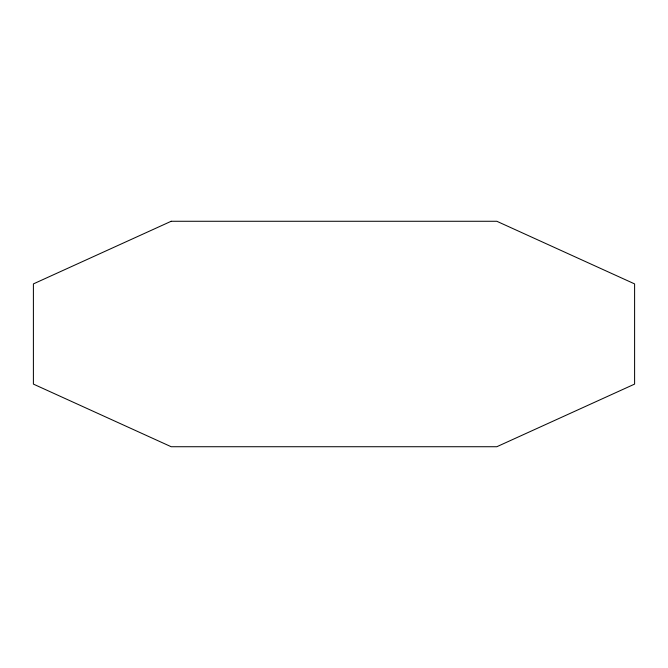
<?xml version="1.0" encoding="UTF-8"?>
<svg xmlns="http://www.w3.org/2000/svg" width="668" height="668" viewBox="0 0 668 668"><rect width="100%" height="100%" fill="white"/><g stroke="black" fill="none" stroke-linecap="round" stroke-linejoin="round"><path stroke-width="1" d="M171.175 221.275L33.4 283.9L33.4 384.1L171.175 446.725L496.825 446.725L634.6 384.1L634.6 283.9L496.825 221.275L171.175 221.275"/></g></svg>
